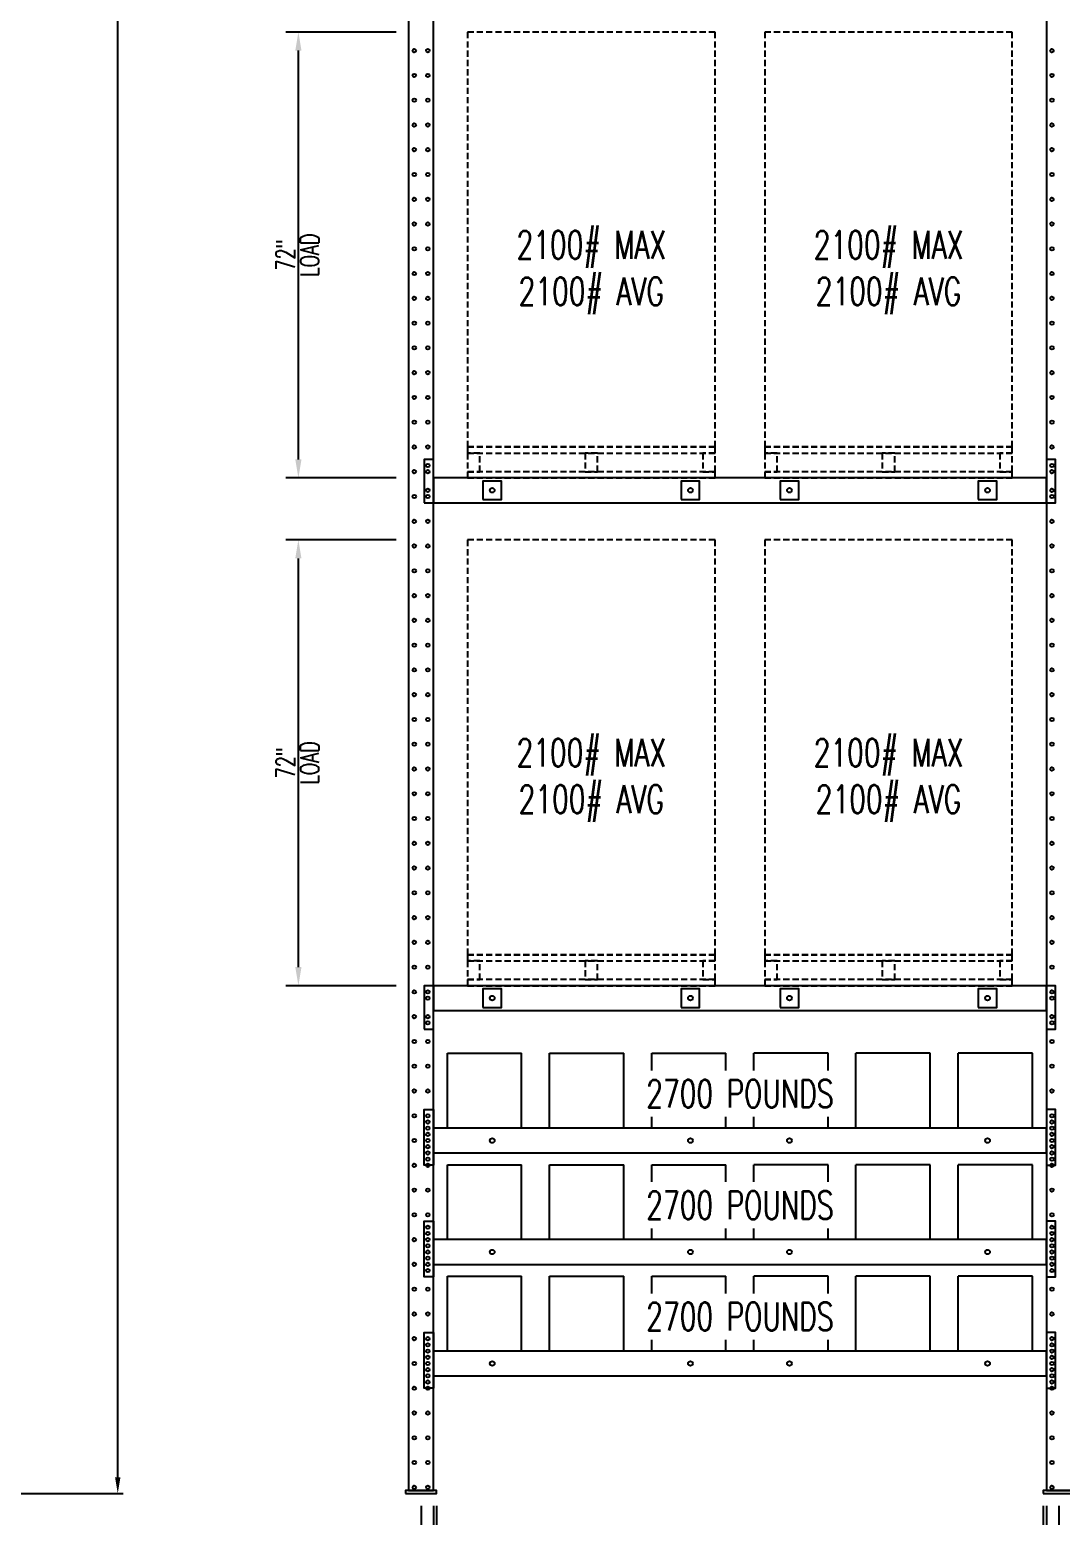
# Model space of a CAD drawing. Extents: x -185 to 859, y -145 to 549.
# Drawn here: x 462.1 to 628.7, y -3.7 to 236.4 of the extents above; entities that cross this region are included whole.
import ezdxf

# ---------------------------------------------------------------- set-up
doc = ezdxf.new("R2010")
doc.units = 0
doc.header["$LTSCALE"] = 8
doc.header["$MEASUREMENT"] = 0
doc.linetypes.add('HIDDEN2', pattern=[0.1875, 0.125, -0.0625])
doc.layers.get('DEFPOINTS').update_dxf_attribs({"linetype": 'CONTINUOUS'})
for name, color, linetype in [('FDIM', 2, 'CONTINUOUS'), ('RACKDIM', 7, 'CONTINUOUS'), ('RACKLABEL', 7, 'CONTINUOUS'), ('RACKLOAD', 254, 'HIDDEN2'), ('RACKPALLET', 254, 'HIDDEN2'), ('RACKSHELF', 20, 'CONTINUOUS'), ('RACKUPRIGHT', 180, 'CONTINUOUS')]:
    doc.layers.add(name, color=color, linetype=linetype)
doc.styles.add('2thirds', font='romans.shx', dxfattribs={"width": 0.7})
doc.dimstyles.new('2TFR32', dxfattribs={"dimscale": 28, "dimtxt": 0.0938, "dimasz": 0.09375, "dimexe": 0.03125, "dimexo": 0.03125, "dimgap": 0.03125, "dimtad": 1, "dimdec": 5, "dimzin": 1, "dimdsep": 46, "dimlunit": 5, "dimtxsty": '2thirds', "dimcen": 0.09375, "dimclrd": 256, "dimclre": 256, "dimclrt": 256, "dimadec": 0, "dimazin": 0, "dimtfac": 0.75, "dimtdec": 4, "dimtofl": 0, "dimtmove": 0, "dimatfit": 0, "dimfxl": 0, "dimfrac": 2, "dimtolj": 1, "dimtzin": 0, "dimarcsym": 0})
doc.dimstyles.new('2tfrac16', dxfattribs={"dimscale": 32, "dimtxt": 0.0938, "dimasz": 0.0938, "dimexe": 0.0625, "dimexo": 0.0625, "dimgap": 0.01, "dimtad": 1, "dimdec": 4, "dimzin": 1, "dimdsep": 46, "dimlunit": 5, "dimtxsty": '2thirds', "dimcen": 0.09, "dimclrd": 256, "dimclre": 256, "dimclrt": 256, "dimadec": 0, "dimazin": 0, "dimtfac": 0.75, "dimtdec": 4, "dimtmove": 0, "dimatfit": 0, "dimfxl": 0, "dimfrac": 2, "dimtolj": 1, "dimtzin": 0, "dimarcsym": 0})

# ---------------------------------------------------------------- blocks, each defined once
blk = doc.blocks.new('*D35')
at = {"layer": 'DEFPOINTS', "color": 0}
for p in [(265.72, 510), (476.34, 510), (383.09, 0)]:
    blk.add_point(p, dxfattribs=at)
at = {"layer": 'FDIM', "lineweight": -2}
for p, q in [((266.59, 510), (477.21, 510)), ((476.34, 2.62), (476.34, 507.37)), ((383.97, 0), (477.21, 0))]:
    blk.add_line(p, q, dxfattribs=at)
at = {"layer": 'FDIM'}
for points in [[(475.9, 507.37), (476.77, 507.37), (476.34, 510)], [(475.9, 2.62), (476.77, 2.62), (476.34, 0)]]:
    blk.add_solid(points, dxfattribs=at)
at = {"layer": 'FDIM', "insert": (473.9, 255), "char_height": 2.6264, "attachment_point": 5, "rotation": 90, "style": '2thirds'}
blk.add_mtext('\\A1;510" RACK HEIGHT ', dxfattribs=at)
blk = doc.blocks.new('*D95')
at = {"layer": 'DEFPOINTS', "color": 0}
for p in [(499.51, 482), (523.32, 482), (527.32, 0)]:
    blk.add_point(p, dxfattribs=at)
at = {"layer": 'RACKDIM', "lineweight": -2}
blk.add_line((521.32, 482), (483.78, 482), dxfattribs=at)
at = {"layer": 'RACKDIM', "char_height": 3.002, "attachment_point": 5, "style": '2thirds'}
for s, insert in [('\\A1;482"', (491.49, 484.11)), ('\\A1;TOP OF\\PTOP LOAD', (491.49, 477.68))]:
    blk.add_mtext(s, dxfattribs=dict(at, insert=insert))
blk = doc.blocks.new('*D88')
at = {"layer": 'DEFPOINTS', "color": 0}
for p in [(630.32, 410), (708.32, 410), (527.32, 0)]:
    blk.add_point(p, dxfattribs=at)
at = {"layer": 'RACKDIM', "lineweight": -2}
blk.add_line((632.32, 410), (722.25, 410), dxfattribs=at)
at = {"layer": 'RACKDIM', "attachment_point": 5, "style": '2thirds'}
for s, insert, char_height in [('\\A1;410"', (715.45, 412.11), 3.002), ('\\A1;STD-TOP', (715.45, 408.18), 3.0016)]:
    blk.add_mtext(s, dxfattribs=dict(at, insert=insert, char_height=char_height))
blk = doc.blocks.new('*D83')
at = {"layer": 'DEFPOINTS', "color": 0}
for p in [(630.32, 328), (708.32, 328), (527.32, 0)]:
    blk.add_point(p, dxfattribs=at)
at = {"layer": 'RACKDIM', "lineweight": -2}
blk.add_line((632.32, 328), (721.45, 328), dxfattribs=at)
at = {"layer": 'RACKDIM', "attachment_point": 5, "style": '2thirds'}
for s, insert, char_height in [('\\A1;328"', (715.05, 330.11), 3.002), ('\\A1;INV-BOT', (715.05, 326.18), 3.0016)]:
    blk.add_mtext(s, dxfattribs=dict(at, insert=insert, char_height=char_height))
blk = doc.blocks.new('*D78')
at = {"layer": 'DEFPOINTS', "color": 0}
for p in [(630.32, 246), (708.32, 246), (527.32, 0)]:
    blk.add_point(p, dxfattribs=at)
at = {"layer": 'RACKDIM', "lineweight": -2}
blk.add_line((632.32, 246), (722.25, 246), dxfattribs=at)
at = {"layer": 'RACKDIM', "attachment_point": 5, "style": '2thirds'}
for s, insert, char_height in [('\\A1;246"', (715.45, 248.11), 3.002), ('\\A1;STD-TOP', (715.45, 244.18), 3.0016)]:
    blk.add_mtext(s, dxfattribs=dict(at, insert=insert, char_height=char_height))
blk = doc.blocks.new('*D74')
at = {"layer": 'DEFPOINTS', "color": 0}
for p in [(505.51, 236), (523.32, 236), (523.32, 164)]:
    blk.add_point(p, dxfattribs=at)
at = {"layer": 'RACKDIM', "lineweight": -2}
for p, q in [((521.32, 236), (503.51, 236)), ((505.51, 167), (505.51, 233)), ((521.32, 164), (503.51, 164))]:
    blk.add_line(p, q, dxfattribs=at)
at = {"layer": 'RACKDIM'}
for points in [[(505.01, 233), (506.01, 233), (505.51, 236)], [(505.01, 167), (506.01, 167), (505.51, 164)]]:
    blk.add_solid(points, dxfattribs=at)
at = {"layer": 'RACKDIM', "char_height": 3.002, "attachment_point": 5, "rotation": 89.9998, "style": '2thirds'}
for s, insert in [('\\A1;72"', (503.41, 200)), ('\\A1;LOAD', (507.33, 200))]:
    blk.add_mtext(s, dxfattribs=dict(at, insert=insert))
blk = doc.blocks.new('*D73')
at = {"layer": 'DEFPOINTS', "color": 0}
for p in [(630.32, 164), (708.32, 164), (527.32, 0)]:
    blk.add_point(p, dxfattribs=at)
at = {"layer": 'RACKDIM', "lineweight": -2}
blk.add_line((632.32, 164), (721.45, 164), dxfattribs=at)
at = {"layer": 'RACKDIM', "attachment_point": 5, "style": '2thirds'}
for s, insert, char_height in [('\\A1;164"', (715.05, 166.11), 3.002), ('\\A1;INV-BOT', (715.05, 162.18), 3.0016)]:
    blk.add_mtext(s, dxfattribs=dict(at, insert=insert, char_height=char_height))
blk = doc.blocks.new('*D69')
at = {"layer": 'DEFPOINTS', "color": 0}
for p in [(505.51, 154), (523.32, 154), (523.32, 82)]:
    blk.add_point(p, dxfattribs=at)
at = {"layer": 'RACKDIM', "lineweight": -2}
for p, q in [((521.32, 154), (503.51, 154)), ((505.51, 85), (505.51, 151)), ((521.32, 82), (503.51, 82))]:
    blk.add_line(p, q, dxfattribs=at)
at = {"layer": 'RACKDIM'}
for points in [[(505.01, 151), (506.01, 151), (505.51, 154)], [(505.01, 85), (506.01, 85), (505.51, 82)]]:
    blk.add_solid(points, dxfattribs=at)
at = {"layer": 'RACKDIM', "char_height": 3.002, "attachment_point": 5, "rotation": 89.9998, "style": '2thirds'}
for s, insert in [('\\A1;72"', (503.41, 118)), ('\\A1;LOAD', (507.33, 118))]:
    blk.add_mtext(s, dxfattribs=dict(at, insert=insert))
blk = doc.blocks.new('*D68')
at = {"layer": 'DEFPOINTS', "color": 0}
for p in [(630.32, 82), (708.32, 82), (527.32, 0)]:
    blk.add_point(p, dxfattribs=at)
at = {"layer": 'RACKDIM', "lineweight": -2}
blk.add_line((632.32, 82), (722.25, 82), dxfattribs=at)
at = {"layer": 'RACKDIM', "attachment_point": 5, "style": '2thirds'}
for s, insert, char_height in [('\\A1;82"', (715.45, 84.11), 3.002), ('\\A1;STD-TOP', (715.45, 80.18), 3.0016)]:
    blk.add_mtext(s, dxfattribs=dict(at, insert=insert, char_height=char_height))
blk = doc.blocks.new('*D66')
at = {"layer": 'DEFPOINTS', "color": 0}
for p in [(527.32, 0), (630.82, 0), (713.65, 0)]:
    blk.add_point(p, dxfattribs=at)
at = {"layer": 'RACKDIM', "lineweight": -2}
for p, q in [((632.82, 0), (701.64, 0)), ((701.64, 0), (707.64, 0)), ((707.64, 0), (716.87, 0))]:
    blk.add_line(p, q, dxfattribs=at)
at = {"layer": 'RACKDIM', "char_height": 3.002, "attachment_point": 5, "style": '2thirds'}
for s, insert in [('\\A1;0"', (715.42, 2.11)), ('\\A1;', (715.42, -1.82))]:
    blk.add_mtext(s, dxfattribs=dict(at, insert=insert))
blk = doc.blocks.new('*D65')
at = {"layer": 'DEFPOINTS', "color": 0}
for p in [(527.82, 0), (625.82, 0), (625.82, -16.67)]:
    blk.add_point(p, dxfattribs=at)
at = {"layer": 'RACKDIM', "lineweight": -2}
for p, q in [((527.82, -2), (527.82, -18.67)), ((625.82, -2), (625.82, -18.67)), ((530.83, -16.67), (622.82, -16.67))]:
    blk.add_line(p, q, dxfattribs=at)
at = {"layer": 'RACKDIM'}
for points in [[(530.83, -16.17), (530.83, -17.17), (527.82, -16.67)], [(622.82, -16.17), (622.82, -17.17), (625.82, -16.67)]]:
    blk.add_solid(points, dxfattribs=at)
at = {"layer": 'RACKDIM', "char_height": 3.0016, "attachment_point": 5, "style": '2thirds'}
for s, insert in [('\\A1;98"/101"', (576.82, -14.06)), ('\\A1;BTWN BASEPLATES', (576.82, -18.49))]:
    blk.add_mtext(s, dxfattribs=dict(at, insert=insert))
blk = doc.blocks.new('*D64')
at = {"layer": 'DEFPOINTS', "color": 0}
for p in [(626.32, 0), (628.32, 0), (628.32, -33.33)]:
    blk.add_point(p, dxfattribs=at)
at = {"layer": 'RACKDIM', "lineweight": -2}
for p, q in [((626.32, -2), (626.32, -35.33)), ((628.32, -2), (628.32, -35.33)), ((623.32, -33.33), (620.32, -33.33)), ((626.32, -33.33), (628.32, -33.33)), ((631.33, -33.33), (637.87, -33.33))]:
    blk.add_line(p, q, dxfattribs=at)
at = {"layer": 'RACKDIM'}
for points in [[(623.32, -32.83), (623.32, -33.83), (626.32, -33.33)], [(631.33, -32.83), (631.33, -33.83), (628.32, -33.33)]]:
    blk.add_solid(points, dxfattribs=at)
at = {"layer": 'RACKDIM', "insert": (636.1, -31.22), "char_height": 3.002, "attachment_point": 5, "style": '2thirds'}
blk.add_mtext('\\A1;2"', dxfattribs=at)
blk = doc.blocks.new('*D63')
at = {"layer": 'DEFPOINTS', "color": 0}
for p in [(525.32, 0), (527.32, 0), (525.32, -33.33)]:
    blk.add_point(p, dxfattribs=at)
at = {"layer": 'RACKDIM', "lineweight": -2}
for p, q in [((525.32, -2), (525.32, -35.33)), ((527.32, -2), (527.32, -35.33)), ((522.32, -33.33), (515.78, -33.33)), ((527.32, -33.33), (525.32, -33.33)), ((530.33, -33.33), (533.33, -33.33))]:
    blk.add_line(p, q, dxfattribs=at)
at = {"layer": 'RACKDIM'}
for points in [[(522.32, -32.83), (522.32, -33.83), (525.32, -33.33)], [(530.33, -32.83), (530.33, -33.83), (527.32, -33.33)]]:
    blk.add_solid(points, dxfattribs=at)
at = {"layer": 'RACKDIM', "insert": (517.55, -31.22), "char_height": 3.002, "attachment_point": 5, "style": '2thirds'}
blk.add_mtext('\\A1;2"', dxfattribs=at)
blk = doc.blocks.new('*D62')
at = {"layer": 'DEFPOINTS', "color": 0}
for p in [(527.32, 0), (626.32, 0), (626.32, -33.33)]:
    blk.add_point(p, dxfattribs=at)
at = {"layer": 'RACKDIM', "lineweight": -2}
for p, q in [((527.32, -2), (527.32, -35.33)), ((626.32, -2), (626.32, -35.33)), ((530.33, -33.33), (623.32, -33.33))]:
    blk.add_line(p, q, dxfattribs=at)
at = {"layer": 'RACKDIM'}
for points in [[(530.33, -32.83), (530.33, -33.83), (527.32, -33.33)], [(623.32, -32.83), (623.32, -33.83), (626.32, -33.33)]]:
    blk.add_solid(points, dxfattribs=at)
at = {"layer": 'RACKDIM', "attachment_point": 5, "style": '2thirds'}
for s, insert, char_height in [('\\A1;99"/102"', (576.82, -30.72), 3.0016), ('\\A1;CLEAR', (576.82, -35.15), 3.002)]:
    blk.add_mtext(s, dxfattribs=dict(at, insert=insert, char_height=char_height))
blk = doc.blocks.new('*D61')
at = {"layer": 'DEFPOINTS', "color": 0}
for p in [(525.32, 0), (628.32, 0), (628.32, -50)]:
    blk.add_point(p, dxfattribs=at)
at = {"layer": 'RACKDIM', "lineweight": -2}
for p, q in [((525.32, -2), (525.32, -52)), ((628.32, -2), (628.32, -52)), ((528.33, -50), (625.32, -50))]:
    blk.add_line(p, q, dxfattribs=at)
at = {"layer": 'RACKDIM'}
for points in [[(528.33, -49.5), (528.33, -50.5), (525.32, -50)], [(625.32, -49.5), (625.32, -50.5), (628.32, -50)]]:
    blk.add_solid(points, dxfattribs=at)
at = {"layer": 'RACKDIM', "attachment_point": 5, "style": '2thirds'}
for s, insert, char_height in [('\\A1;103"/106"', (576.82, -47.39), 3.0016), ('\\A1;C/C', (576.82, -52.61), 3.002)]:
    blk.add_mtext(s, dxfattribs=dict(at, insert=insert, char_height=char_height))

msp = doc.modelspace()

# ---------------------------------------------------------------- linework, layer by layer
at = {"layer": 'FDIM'}
for p, q in [((529.573459, 71.101679), (541.573459, 71.101679)), ((529.573459, 58.999716), (529.573459, 71.101679)), ((541.573459, 58.999716), (541.573459, 71.101679)), ((546.073459, 71.101679), (558.073459, 71.101679)), ((546.073459, 58.999716), (546.073459, 71.101679)), ((558.073459, 58.999716), (558.073459, 71.101679)), ((562.573459, 71.101679), (574.573459, 71.101679)), ((562.573459, 68.321349), (562.573459, 71.101679)), ((574.573459, 68.321349), (574.573459, 71.101679)), ((591.073459, 71.101679), (579.073459, 71.101679)), ((579.073459, 68.321349), (579.073459, 71.101679)), ((591.073459, 68.321349), (591.073459, 71.101679)), ((595.573459, 58.999716), (595.573459, 71.101679)), ((607.573459, 71.101679), (595.573459, 71.101679)), ((607.573459, 58.999716), (607.573459, 71.101679)), ((612.073459, 58.999716), (612.073459, 71.101679)), ((624.073459, 71.101679), (612.073459, 71.101679)), ((624.073459, 58.999716), (624.073459, 71.101679)), ((562.573459, 58.999716), (562.573459, 60.821349)), ((574.573459, 58.999716), (574.573459, 60.821349)), ((579.073459, 58.999716), (579.073459, 60.821349)), ((591.073459, 58.999716), (591.073459, 60.821349)), ((529.573459, 53.101679), (541.573459, 53.101679)), ((529.573459, 40.999716), (529.573459, 53.101679)), ((541.573459, 40.999716), (541.573459, 53.101679)), ((546.073459, 53.101679), (558.073459, 53.101679)), ((546.073459, 40.999716), (546.073459, 53.101679)), ((558.073459, 40.999716), (558.073459, 53.101679)), ((562.573459, 53.101679), (574.573459, 53.101679)), ((562.573459, 50.321349), (562.573459, 53.101679)), ((574.573459, 50.321349), (574.573459, 53.101679)), ((591.073459, 53.101679), (579.073459, 53.101679)), ((579.073459, 50.321349), (579.073459, 53.101679)), ((591.073459, 50.321349), (591.073459, 53.101679)), ((595.573459, 40.999716), (595.573459, 53.101679)), ((607.573459, 53.101679), (595.573459, 53.101679)), ((607.573459, 40.999716), (607.573459, 53.101679)), ((612.073459, 40.999716), (612.073459, 53.101679)), ((624.073459, 53.101679), (612.073459, 53.101679)), ((624.073459, 40.999716), (624.073459, 53.101679)), ((562.573459, 40.999716), (562.573459, 42.821349)), ((574.573459, 40.999716), (574.573459, 42.821349)), ((579.073459, 40.999716), (579.073459, 42.821349)), ((591.073459, 40.999716), (591.073459, 42.821349)), ((529.573459, 35.101679), (541.573459, 35.101679)), ((529.573459, 22.999716), (529.573459, 35.101679)), ((541.573459, 22.999716), (541.573459, 35.101679)), ((546.073459, 35.101679), (558.073459, 35.101679)), ((546.073459, 22.999716), (546.073459, 35.101679)), ((558.073459, 22.999716), (558.073459, 35.101679)), ((562.573459, 32.321349), (562.573459, 35.101679)), ((562.573459, 35.101679), (574.573459, 35.101679)), ((574.573459, 32.321349), (574.573459, 35.101679)), ((579.073459, 32.321349), (579.073459, 35.101679)), ((591.073459, 35.101679), (579.073459, 35.101679)), ((591.073459, 32.321349), (591.073459, 35.101679)), ((595.573459, 22.999716), (595.573459, 35.101679)), ((607.573459, 35.101679), (595.573459, 35.101679)), ((607.573459, 22.999716), (607.573459, 35.101679)), ((612.073459, 22.999716), (612.073459, 35.101679)), ((624.073459, 35.101679), (612.073459, 35.101679)), ((624.073459, 22.999716), (624.073459, 35.101679)), ((562.573459, 22.999716), (562.573459, 24.821349)), ((574.573459, 22.999716), (574.573459, 24.821349)), ((579.073459, 22.999716), (579.073459, 24.821349)), ((591.073459, 22.999716), (591.073459, 24.821349))]:
    msp.add_line(p, q, dxfattribs=at)
at = {"layer": 'RACKLOAD'}
for points in [[(532.823459, 169), (572.823459, 169), (572.823459, 236), (532.823459, 236), (532.823459, 169)], [(580.823459, 169), (620.823459, 169), (620.823459, 236), (580.823459, 236), (580.823459, 169)], [(532.823459, 87), (572.823459, 87), (572.823459, 154), (532.823459, 154), (532.823459, 87)], [(580.823459, 87), (620.823459, 87), (620.823459, 154), (580.823459, 154), (580.823459, 87)]]:
    msp.add_lwpolyline(points, dxfattribs=at)
at = {"layer": 'RACKPALLET'}
for points in [[(532.823459, 168), (572.823459, 168), (572.823459, 169), (532.823459, 169), (532.823459, 168)], [(580.823459, 168), (620.823459, 168), (620.823459, 169), (580.823459, 169), (580.823459, 168)], [(532.823459, 165), (534.823459, 165), (534.823459, 168), (532.823459, 168), (532.823459, 165)], [(551.823459, 165), (553.823459, 165), (553.823459, 168), (551.823459, 168), (551.823459, 165)], [(570.823459, 165), (572.823459, 165), (572.823459, 168), (570.823459, 168), (570.823459, 165)], [(580.823459, 165), (582.823459, 165), (582.823459, 168), (580.823459, 168), (580.823459, 165)], [(599.823459, 165), (601.823459, 165), (601.823459, 168), (599.823459, 168), (599.823459, 165)], [(618.823459, 165), (620.823459, 165), (620.823459, 168), (618.823459, 168), (618.823459, 165)], [(532.823459, 164), (572.823459, 164), (572.823459, 165), (532.823459, 165), (532.823459, 164)], [(580.823459, 164), (620.823459, 164), (620.823459, 165), (580.823459, 165), (580.823459, 164)], [(532.823459, 86), (572.823459, 86), (572.823459, 87), (532.823459, 87), (532.823459, 86)], [(580.823459, 86), (620.823459, 86), (620.823459, 87), (580.823459, 87), (580.823459, 86)], [(532.823459, 83), (534.823459, 83), (534.823459, 86), (532.823459, 86), (532.823459, 83)], [(551.823459, 83), (553.823459, 83), (553.823459, 86), (551.823459, 86), (551.823459, 83)], [(570.823459, 83), (572.823459, 83), (572.823459, 86), (570.823459, 86), (570.823459, 83)], [(580.823459, 83), (582.823459, 83), (582.823459, 86), (580.823459, 86), (580.823459, 83)], [(599.823459, 83), (601.823459, 83), (601.823459, 86), (599.823459, 86), (599.823459, 83)], [(618.823459, 83), (620.823459, 83), (620.823459, 86), (618.823459, 86), (618.823459, 83)], [(532.823459, 82), (572.823459, 82), (572.823459, 83), (532.823459, 83), (532.823459, 82)], [(580.823459, 82), (620.823459, 82), (620.823459, 83), (580.823459, 83), (580.823459, 82)]]:
    msp.add_lwpolyline(points, dxfattribs=at)
at = {"layer": 'RACKSHELF'}
for points in [[(525.823459, 160), (527.323459, 160), (527.323459, 167), (525.823459, 167), (525.823459, 160)], [(626.323459, 160), (627.823459, 160), (627.823459, 167), (626.323459, 167), (626.323459, 160)], [(527.323459, 160), (626.323459, 160), (626.323459, 164), (527.323459, 164), (527.323459, 160)], [(535.323459, 160.5), (538.323459, 160.5), (538.323459, 163.5), (535.323459, 163.5), (535.323459, 160.5)], [(567.323459, 160.5), (570.323459, 160.5), (570.323459, 163.5), (567.323459, 163.5), (567.323459, 160.5)], [(583.323459, 160.5), (586.323459, 160.5), (586.323459, 163.5), (583.323459, 163.5), (583.323459, 160.5)], [(615.323459, 160.5), (618.323459, 160.5), (618.323459, 163.5), (615.323459, 163.5), (615.323459, 160.5)], [(525.823459, 75), (527.323459, 75), (527.323459, 82), (525.823459, 82), (525.823459, 75)], [(527.323459, 78), (626.323459, 78), (626.323459, 82), (527.323459, 82), (527.323459, 78)], [(626.323459, 75), (627.823459, 75), (627.823459, 82), (626.323459, 82), (626.323459, 75)], [(535.323459, 78.5), (538.323459, 78.5), (538.323459, 81.5), (535.323459, 81.5), (535.323459, 78.5)], [(567.323459, 78.5), (570.323459, 78.5), (570.323459, 81.5), (567.323459, 81.5), (567.323459, 78.5)], [(583.323459, 78.5), (586.323459, 78.5), (586.323459, 81.5), (583.323459, 81.5), (583.323459, 78.5)], [(615.323459, 78.5), (618.323459, 78.5), (618.323459, 81.5), (615.323459, 81.5), (615.323459, 78.5)], [(527.323459, 52.999716), (525.823459, 52.999716), (525.823459, 61.999716), (527.323459, 61.999716), (527.323459, 52.999716)], [(626.323459, 52.999716), (627.823459, 52.999716), (627.823459, 61.999716), (626.323459, 61.999716), (626.323459, 52.999716)], [(527.323459, 54.999716), (626.323459, 54.999716), (626.323459, 58.999716), (527.323459, 58.999716), (527.323459, 54.999716)], [(527.323459, 34.999716), (525.823459, 34.999716), (525.823459, 43.999716), (527.323459, 43.999716), (527.323459, 34.999716)], [(626.323459, 34.999716), (627.823459, 34.999716), (627.823459, 43.999716), (626.323459, 43.999716), (626.323459, 34.999716)], [(527.323459, 36.999716), (626.323459, 36.999716), (626.323459, 40.999716), (527.323459, 40.999716), (527.323459, 36.999716)], [(527.323459, 16.999716), (525.823459, 16.999716), (525.823459, 25.999716), (527.323459, 25.999716), (527.323459, 16.999716)], [(626.323459, 16.999716), (627.823459, 16.999716), (627.823459, 25.999716), (626.323459, 25.999716), (626.323459, 16.999716)], [(527.323459, 18.999716), (626.323459, 18.999716), (626.323459, 22.999716), (527.323459, 22.999716), (527.323459, 18.999716)]]:
    msp.add_lwpolyline(points, dxfattribs=at)
for centre, radius in [((526.417209, 166), 0.28125), ((627.229709, 166), 0.28125), ((526.417209, 165), 0.28125), ((627.229709, 165), 0.28125), ((526.417209, 162), 0.28125), ((526.417209, 161), 0.28125), ((536.823459, 162), 0.375), ((568.823459, 162), 0.375), ((584.823459, 162), 0.375), ((616.823459, 162), 0.375), ((627.229709, 162), 0.28125), ((627.229709, 161), 0.28125), ((526.417209, 81), 0.28125), ((526.417209, 80), 0.28125), ((536.823459, 80), 0.375), ((568.823459, 80), 0.375), ((584.823459, 80), 0.375), ((616.823459, 80), 0.375), ((627.229709, 81), 0.28125), ((627.229709, 80), 0.28125), ((526.417209, 77), 0.28125), ((627.229709, 77), 0.28125), ((526.417209, 76), 0.28125), ((627.229709, 76), 0.28125), ((526.417209, 60.999716), 0.28125), ((526.417209, 59.999716), 0.28125), ((627.229709, 60.999716), 0.28125), ((627.229709, 59.999716), 0.28125), ((526.417209, 58.999716), 0.28125), ((526.417209, 57.999716), 0.28125), ((627.229709, 58.999716), 0.28125), ((627.229709, 57.999716), 0.28125), ((526.417209, 56.999716), 0.28125), ((526.417209, 55.999716), 0.28125), ((526.417209, 54.999716), 0.28125), ((536.823459, 56.999716), 0.375), ((568.823459, 56.999716), 0.375), ((584.823459, 56.999716), 0.375), ((616.823459, 56.999716), 0.375), ((627.229709, 56.999716), 0.28125), ((627.229709, 55.999716), 0.28125), ((627.229709, 54.999716), 0.28125), ((526.417209, 53.999716), 0.28125), ((627.229709, 53.999716), 0.28125), ((526.417209, 42.999716), 0.28125), ((627.229709, 42.999716), 0.28125), ((526.417209, 41.999716), 0.28125), ((526.417209, 40.999716), 0.28125), ((627.229709, 41.999716), 0.28125), ((627.229709, 40.999716), 0.28125), ((526.417209, 39.999716), 0.28125), ((526.417209, 38.999716), 0.28125), ((536.823459, 38.999716), 0.375), ((568.823459, 38.999716), 0.375), ((584.823459, 38.999716), 0.375), ((616.823459, 38.999716), 0.375), ((627.229709, 39.999716), 0.28125), ((627.229709, 38.999716), 0.28125), ((526.417209, 37.999716), 0.28125), ((526.417209, 36.999716), 0.28125), ((526.417209, 35.999716), 0.28125), ((627.229709, 37.999716), 0.28125), ((627.229709, 36.999716), 0.28125), ((627.229709, 35.999716), 0.28125), ((526.417209, 24.999716), 0.28125), ((526.417209, 23.999716), 0.28125), ((627.229709, 24.999716), 0.28125), ((627.229709, 23.999716), 0.28125), ((526.417209, 22.999716), 0.28125), ((526.417209, 21.999716), 0.28125), ((627.229709, 22.999716), 0.28125), ((627.229709, 21.999716), 0.28125), ((526.417209, 20.999716), 0.28125), ((526.417209, 19.999716), 0.28125), ((526.417209, 18.999716), 0.28125), ((536.823459, 20.999716), 0.375), ((568.823459, 20.999716), 0.375), ((584.823459, 20.999716), 0.375), ((616.823459, 20.999716), 0.375), ((627.229709, 20.999716), 0.28125), ((627.229709, 19.999716), 0.28125), ((627.229709, 18.999716), 0.28125), ((526.417209, 17.999716), 0.28125), ((627.229709, 17.999716), 0.28125)]:
    msp.add_circle(centre, radius, dxfattribs=at)
at = {"layer": 'RACKUPRIGHT'}
for points in [[(523.323459, 0.5), (527.323459, 0.5), (527.323459, 410), (523.323459, 410), (523.323459, 0.5)], [(626.323459, 0.5), (630.323459, 0.5), (630.323459, 410), (626.323459, 410), (626.323459, 0.5)], [(522.823459, 0), (527.823459, 0), (527.823459, 0.5), (522.823459, 0.5), (522.823459, 0)], [(625.823459, 0), (630.823459, 0), (630.823459, 0.5), (625.823459, 0.5), (625.823459, 0)]]:
    msp.add_lwpolyline(points, dxfattribs=at)
for centre in [(524.229709, 233), (526.417209, 233), (627.229709, 233), (524.229709, 229), (526.417209, 229), (627.229709, 229), (524.229709, 225), (526.417209, 225), (627.229709, 225), (524.229709, 221), (526.417209, 221), (627.229709, 221), (524.229709, 217), (526.417209, 217), (627.229709, 217), (524.229709, 213), (526.417209, 213), (627.229709, 213), (524.229709, 209), (526.417209, 209), (627.229709, 209), (524.229709, 205), (526.417209, 205), (627.229709, 205), (524.229709, 201), (526.417209, 201), (627.229709, 201), (524.229709, 197), (526.417209, 197), (627.229709, 197), (524.229709, 193), (526.417209, 193), (627.229709, 193), (524.229709, 189), (526.417209, 189), (627.229709, 189), (524.229709, 185), (526.417209, 185), (627.229709, 185), (524.229709, 181), (526.417209, 181), (627.229709, 181), (524.229709, 177), (526.417209, 177), (627.229709, 177), (524.229709, 173), (526.417209, 173), (627.229709, 173), (524.229709, 169), (526.417209, 169), (627.229709, 169), (524.229709, 165), (526.417209, 165), (627.229709, 165), (524.229709, 161), (526.417209, 161), (627.229709, 161), (524.229709, 157), (526.417209, 157), (627.229709, 157), (524.229709, 153), (526.417209, 153), (627.229709, 153), (524.229709, 149), (526.417209, 149), (627.229709, 149), (524.229709, 145), (526.417209, 145), (627.229709, 145), (524.229709, 141), (526.417209, 141), (627.229709, 141), (524.229709, 137), (526.417209, 137), (627.229709, 137), (524.229709, 133), (526.417209, 133), (627.229709, 133), (524.229709, 129), (526.417209, 129), (627.229709, 129), (524.229709, 125), (526.417209, 125), (627.229709, 125), (524.229709, 121), (526.417209, 121), (627.229709, 121), (524.229709, 117), (526.417209, 117), (627.229709, 117), (524.229709, 113), (526.417209, 113), (627.229709, 113), (524.229709, 109), (526.417209, 109), (627.229709, 109), (524.229709, 105), (526.417209, 105), (627.229709, 105), (524.229709, 101), (526.417209, 101), (627.229709, 101), (524.229709, 97), (526.417209, 97), (627.229709, 97), (524.229709, 93), (526.417209, 93), (627.229709, 93), (524.229709, 89), (526.417209, 89), (627.229709, 89), (524.229709, 85), (526.417209, 85), (627.229709, 85), (524.229709, 81), (526.417209, 81), (627.229709, 81), (524.229709, 77), (526.417209, 77), (627.229709, 77), (524.229709, 73), (526.417209, 73), (627.229709, 73), (524.229709, 69), (526.417209, 69), (627.229709, 69), (524.229709, 65), (526.417209, 65), (627.229709, 65), (524.229709, 61), (526.417209, 61), (627.229709, 61), (524.229709, 57), (526.417209, 57), (627.229709, 57), (524.229709, 53), (526.417209, 53), (627.229709, 53), (524.229709, 49), (526.417209, 49), (627.229709, 49), (524.229709, 45), (526.417209, 45), (627.229709, 45), (524.229709, 41), (526.417209, 41), (627.229709, 41), (524.229709, 37), (526.417209, 37), (627.229709, 37), (524.229709, 33), (526.417209, 33), (627.229709, 33), (524.229709, 29), (526.417209, 29), (627.229709, 29), (524.229709, 25), (526.417209, 25), (627.229709, 25), (524.229709, 21), (526.417209, 21), (627.229709, 21), (524.229709, 17), (526.417209, 17), (627.229709, 17), (524.229709, 13), (526.417209, 13), (627.229709, 13), (524.229709, 9), (526.417209, 9), (627.229709, 9), (524.229709, 5), (526.417209, 5), (627.229709, 5), (524.229709, 1), (526.417209, 1), (627.229709, 1)]:
    msp.add_circle(centre, 0.28125, dxfattribs=at)

# ---------------------------------------------------------------- texts
at = {"layer": 'RACKLABEL', "char_height": 4.5, "width": 100, "attachment_point": 5, "style": '2thirds'}
for insert in [(576.823459, 64.571349), (576.823459, 46.571349), (576.823459, 28.571349)]:
    msp.add_mtext('2700 POUNDS', dxfattribs=dict(at, insert=insert))
at = {"layer": 'RACKLOAD', "char_height": 4.5, "width": 40, "attachment_point": 5, "style": '2thirds'}
for insert in [(552.823459, 197.142857), (600.823459, 197.142857), (552.823459, 115.142857), (600.823459, 115.142857)]:
    msp.add_mtext('2100# MAX 2100# AVG', dxfattribs=dict(at, insert=insert))

# ---------------------------------------------------------------- dimensions: what is measured, and where the dimension line sits
at = {"layer": 'FDIM'}
dim = msp.add_linear_dim(base=(476.33565, 509.999716), p1=(383.09464, -0.000284), p2=(265.71964, 509.999716), angle=90, text='<> RACK HEIGHT ', dimstyle='2TFR32', override={"dimscale": 28, "dimpost": '"'}, dxfattribs=at)
dim.commit()
dim.dimension.update_dxf_attribs({"geometry": '*D35', "text_midpoint": (473.897317, 254.999716)})
at = {"layer": 'RACKDIM'}
for feature_location, offset, origin, text, picture, middle in [((523.323459, 482), (-23.8106, 0), (527.323459, 0), '<>\\XTOP OF\\PTOP LOAD', '*D95', (491.488752, 482)), ((630.323459, 410), (78, 0), (527.323459, 0), '<>\\XSTD-TOP', '*D88', (715.447085, 410)), ((630.323459, 328), (78, 0), (527.323459, 0), '<>\\XINV-BOT', '*D83', (715.046872, 328)), ((630.323459, 246), (78, 0), (527.323459, 0), '<>\\XSTD-TOP', '*D78', (715.447085, 246)), ((630.323459, 164), (78, 0), (527.323459, 0), '<>\\XINV-BOT', '*D73', (715.046872, 164)), ((630.323459, 82), (78, 0), (527.323459, 0), '<>\\XSTD-TOP', '*D68', (715.447085, 82)), ((630.8234586025, 0.0000000016), (82.8221766424, -0.0002840085), (527.3234586025, 0.0000000016), '<>\\X   ', '*D66', (715.4164085782, -0.0002840069))]:
    dim = msp.add_ordinate_dim(feature_location=feature_location, offset=offset, dtype=0, origin=origin, text=text, dimstyle='2tfrac16', override={"dimpost": '"'}, dxfattribs=at)
    dim.commit()
    dim.dimension.update_dxf_attribs({"geometry": picture, "text_midpoint": middle})
for base, p1, p2, picture, middle in [((505.513123, 236.000065), (523.323459, 164), (523.323459, 236), '*D74', (505.512991, 200.000065)), ((505.513123, 154.000065), (523.323459, 82), (523.323459, 154), '*D69', (505.512991, 118.000065))]:
    dim = msp.add_linear_dim(base=base, p1=p1, p2=p2, angle=269.99978954, text='<>\\XLOAD', dimstyle='2tfrac16', override={"dimpost": '"'}, dxfattribs=at)
    dim.commit()
    dim.dimension.update_dxf_attribs({"geometry": picture, "text_midpoint": middle})
for base, p1, p2, picture, middle in [((525.323459, -33.33164), (527.323459, 0), (525.323459, 0), '*D63', (517.549485, -31.224974)), ((628.323459, -33.33164), (626.323459, 0), (628.323459, 0), '*D64', (636.097432, -31.224974))]:
    dim = msp.add_linear_dim(base=base, p1=p1, p2=p2, dimstyle='2tfrac16', override={"dimpost": '"'}, dxfattribs=at)
    dim.commit()
    dim.dimension.update_dxf_attribs({"geometry": picture, "text_midpoint": middle})
for base, p1, p2, text, picture, middle in [((628.323459, -49.998856), (525.323459, 0), (628.323459, 0), '<>/106"\\XC/C', '*D61', (576.823459, -49.998856)), ((626.323459, -33.33164), (527.323459, 0), (626.323459, 0), '<>/102"\\XCLEAR', '*D62', (576.823459, -33.33164)), ((625.823459, -16.66582), (527.823459, 0), (625.823459, 0), '<>/101"\\XBTWN BASEPLATES', '*D65', (576.823459, -16.66582))]:
    dim = msp.add_linear_dim(base=base, p1=p1, p2=p2, text=text, dimstyle='2tfrac16', override={"dimpost": '"'}, dxfattribs=at)
    dim.commit()
    dim.dimension.update_dxf_attribs({"geometry": picture, "text_midpoint": middle})

doc.saveas('drawing.dxf')
